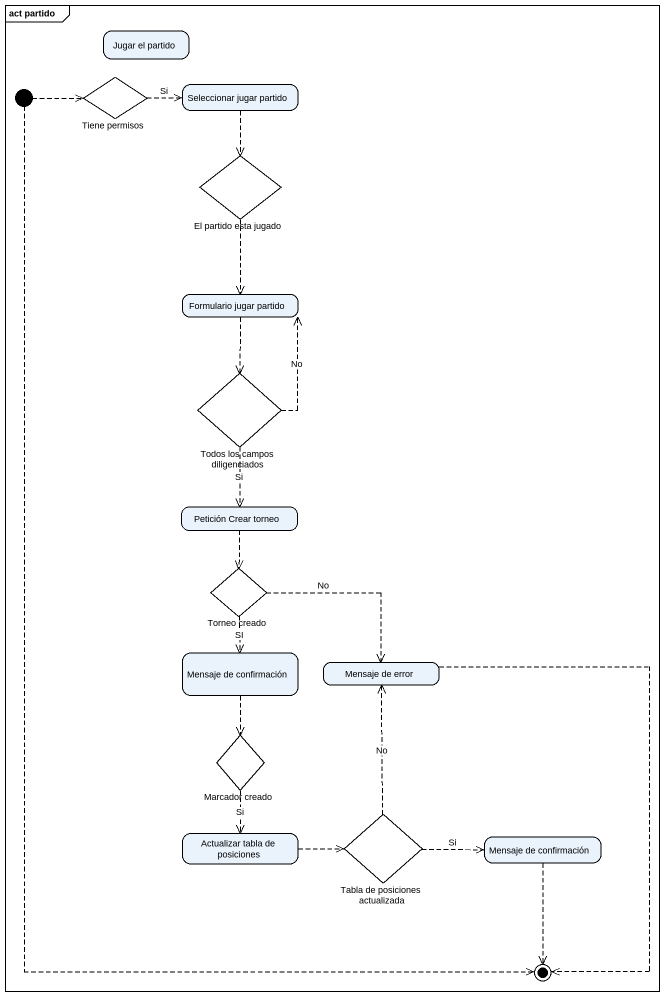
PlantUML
@startuml
mainframe act partido
hide empty description
state "Jugar el partido" as Jugar_el_partido
state "Tiene permisos" as Tiene_permisos <<choice>>
state initial1 <<start>>
state "Seleccionar jugar partido" as Seleccionar_jugar_partido
state "El partido esta jugado" as El_partido_esta_jugado <<choice>>
state "Formulario jugar partido" as Formulario_jugar_partido
state "Todos los campos diligenciados" as Todos_los_campos <<choice>>
state "Petición Crear torneo" as Petición_Crear_torneo
state "Torneo creado" as Torneo_creado <<choice>>
state "Mensaje de confirmación" as Mensaje_de_confirmación
state "Mensaje de error" as Mensaje_de_error
state "Marcador creado" as Marcador_creado <<choice>>
state "Tabla de posiciones actualizada" as Tabla_de_posiciones <<choice>>
state "Actualizar tabla de posiciones" as Actualizar_tabla_de
state "Mensaje de confirmación" as Mensaje_de_confirmación_2
state final1 <<end>>
Tiene_permisos -right[dashed]-> Seleccionar_jugar_partido : Si
initial1 -right[dashed]-> Tiene_permisos
initial1 -[dashed]-> final1
Seleccionar_jugar_partido -[dashed]-> El_partido_esta_jugado
El_partido_esta_jugado -[dashed]-> Formulario_jugar_partido
Formulario_jugar_partido -[dashed]-> Todos_los_campos
Todos_los_campos -up[dashed]-> Formulario_jugar_partido : No
Todos_los_campos -[dashed]-> Petición_Crear_torneo : Si
Petición_Crear_torneo -[dashed]-> Torneo_creado
Torneo_creado -[dashed]-> Mensaje_de_confirmación : SI
Torneo_creado -right[dashed]-> Mensaje_de_error : No
Mensaje_de_confirmación -[dashed]-> Marcador_creado
Mensaje_de_error -[dashed]-> final1
Marcador_creado -[dashed]-> Actualizar_tabla_de : Si
Tabla_de_posiciones -up[dashed]-> Mensaje_de_error : No
Tabla_de_posiciones -right[dashed]-> Mensaje_de_confirmación_2 : Si
Actualizar_tabla_de -right[dashed]-> Tabla_de_posiciones
Mensaje_de_confirmación_2 -[dashed]-> final1
@enduml
